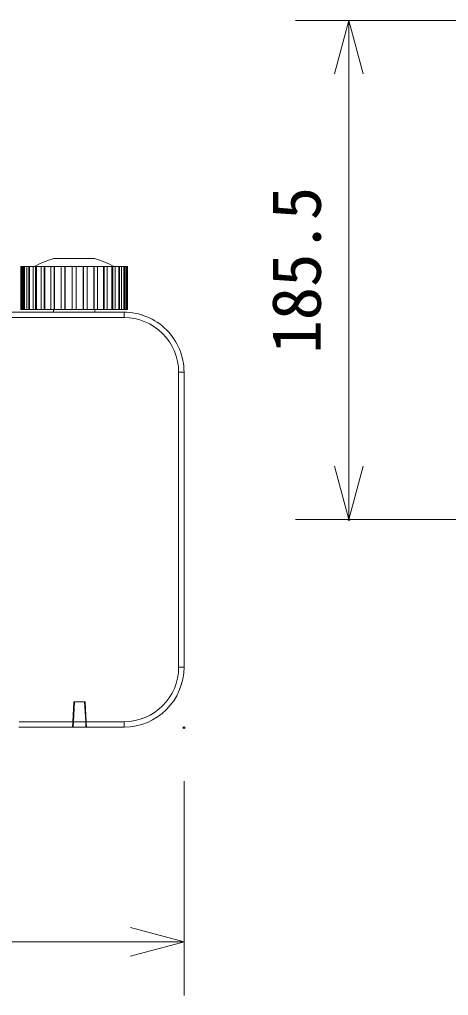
# Model space of a CAD drawing. Units: millimetres, scale not verified. Extents: x -63 to 62, y -57 to 57.
# Drawn here: x -5.54 to 10.48, y -4.92 to 31.54 of the extents above; entities that cross this region are included whole.
import ezdxf
from ezdxf.enums import TextEntityAlignment as Align

# ---------------------------------------------------------------- set-up
doc = ezdxf.new("R2010")
doc.units = ezdxf.units.MM
doc.header["$LTSCALE"] = 0.125
doc.header["$PDMODE"] = 32
doc.header["$PDSIZE"] = 0.0625
for name, color, linetype, lineweight in [('0-0_0', 7, 'Continuous', 18), ('0-4_GAIKEI', 7, 'Continuous', 18), ('0-5_SUNPO', 7, 'Continuous', 18)]:
    doc.layers.add(name, color=color, linetype=linetype, lineweight=lineweight)
doc.layers.add('0-1_DEFPOINTS', color=7, linetype='Continuous')
doc.styles.add('ＭＳ ゴシック', font='')
doc.styles.get('ＭＳ ゴシック').set_extended_font_data('MS Gothic')

# ---------------------------------------------------------------- blocks, each defined once
blk = doc.blocks.new('_OPEN30')
at = {"layer": '0-0_0'}
blk.add_line((0, 0), (-1, 0), dxfattribs=at)
blk.add_lwpolyline([(-1, 0.26795), (0, 0), (-1, -0.26795)], dxfattribs=at)
blk = doc.blocks.new('D12')
at = {"layer": '0-1_DEFPOINTS'}
for p in [(11.6012, 34.6277), (3.6012, 15.9775), (11.6012, 15.9775)]:
    blk.add_point(p, dxfattribs=at)
at = {"layer": '0-5_SUNPO'}
for p, q in [((9.6012, 34.6277), (1.6012, 34.6277)), ((3.6012, 32.6277), (3.6012, 17.9775)), ((9.6012, 15.9775), (1.6012, 15.9775))]:
    blk.add_line(p, q, dxfattribs=at)
at = {"layer": '0-5_SUNPO', "xscale": 2, "yscale": 2}
for p, rotation in [((3.6012, 34.6277), 90), ((3.6012, 15.9775), 270)]:
    blk.add_blockref('_OPEN30', p, dxfattribs=dict(at, rotation=rotation))
at = {"layer": '0-5_SUNPO', "style": 'ＭＳ ゴシック'}
blk.add_text('185.5', height=1.833, rotation=90, dxfattribs=at).set_placement((3.1012, 22.1776), align=Align.BOTTOM_LEFT)
blk = doc.blocks.new('D9')
at = {"layer": '0-1_DEFPOINTS'}
blk.add_point((-2.5563, 8.2037), dxfattribs=at)
at = {"layer": '0-5_SUNPO'}
for p, q in [((-2.5563, 6.2037), (-2.5563, -1.7963)), ((-4.5563, 0.2037), (-50.3563, 0.2037))]:
    blk.add_line(p, q, dxfattribs=at)
at = {"layer": '0-5_SUNPO', "xscale": 2, "yscale": 2}
blk.add_blockref('_OPEN30', (-2.5563, 0.2037), dxfattribs=at)

msp = doc.modelspace()

# ---------------------------------------------------------------- linework, layer by layer
at = {"layer": '0-4_GAIKEI'}
for p, q in [((-4.2638, 22.6071), (-2.7275, 22.6071)), ((-5.4762, 22.3071), (-5.4908, 22.3071)), ((-5.4908, 20.7071), (-5.4908, 22.3071)), ((-5.448, 22.3071), (-5.4762, 22.3071)), ((-5.4181, 22.3071), (-5.448, 22.3071)), ((-5.3751, 22.3071), (-5.4181, 22.3071)), ((-5.346, 22.3071), (-5.3751, 22.3071)), ((-5.2615, 22.3071), (-5.346, 22.3071)), ((-5.1918, 22.3071), (-5.2615, 22.3071)), ((-5.163, 22.3071), (-5.1918, 22.3071)), ((-5.0277, 22.3071), (-5.163, 22.3071)), ((-4.9344, 22.3071), (-5.0277, 22.3071)), ((-4.9072, 22.3071), (-4.9344, 22.3071)), ((-4.7269, 22.3071), (-4.9072, 22.3071)), ((-4.6141, 22.3071), (-4.7269, 22.3071)), ((-4.5896, 22.3071), (-4.6141, 22.3071)), ((-4.3723, 22.3071), (-4.5896, 22.3071)), ((-4.2449, 22.3071), (-4.3723, 22.3071)), ((-4.2243, 22.3071), (-4.245, 22.3071)), ((-3.984, 22.3071), (-4.2243, 22.3071)), ((-3.9794, 22.3071), (-3.984, 22.3071)), ((-3.843, 22.3071), (-3.9794, 22.3071)), ((-3.8271, 22.3071), (-3.843, 22.3071)), ((-3.5758, 22.3071), (-3.8271, 22.3071)), ((-3.5654, 22.3071), (-3.5758, 22.3071)), ((-3.4259, 22.3071), (-3.5654, 22.3071)), ((-3.4155, 22.3071), (-3.4259, 22.3071)), ((-3.1641, 22.3071), (-3.4155, 22.3071)), ((-3.1482, 22.3071), (-3.1641, 22.3071)), ((-3.0119, 22.3071), (-3.1482, 22.3071)), ((-3.0073, 22.3071), (-3.0119, 22.3071)), ((-2.767, 22.3071), (-3.0073, 22.3071)), ((-2.7464, 22.3071), (-2.767, 22.3071)), ((-2.619, 22.3071), (-2.7463, 22.3071)), ((-2.4016, 22.3071), (-2.619, 22.3071)), ((-2.3772, 22.3071), (-2.4016, 22.3071)), ((-2.2644, 22.3071), (-2.3772, 22.3071)), ((-2.2644, 22.3071), (-2.2644, 22.3071)), ((-2.0841, 22.3071), (-2.2644, 22.3071)), ((-2.0569, 22.3071), (-2.0841, 22.3071)), ((-1.9636, 22.3071), (-2.0569, 22.3071)), ((-1.9636, 22.3071), (-1.9636, 22.3071)), ((-1.8283, 22.3071), (-1.9636, 22.3071)), ((-1.7995, 22.3071), (-1.8283, 22.3071)), ((-1.7298, 22.3071), (-1.7995, 22.3071)), ((-1.6453, 22.3071), (-1.7298, 22.3071)), ((-1.6162, 22.3071), (-1.6453, 22.3071)), ((-1.5732, 22.3071), (-1.6162, 22.3071)), ((-1.5433, 22.3071), (-1.5731, 22.3071)), ((-1.5151, 22.3071), (-1.5432, 22.3071)), ((-1.5005, 22.3071), (-1.5151, 22.3071)), ((-1.5005, 20.7071), (-1.5005, 22.3071)), ((-46.9556, 20.6071), (-1.6357, 20.6071)), ((-5.4908, 20.7071), (-5.4762, 20.7071)), ((-5.4762, 20.7071), (-5.448, 20.7071)), ((-5.448, 20.7071), (-5.4181, 20.7071)), ((-5.4181, 20.7071), (-5.3751, 20.7071)), ((-5.3751, 20.7071), (-5.346, 20.7071)), ((-5.346, 20.7071), (-5.2615, 20.7071)), ((-5.2615, 20.7071), (-5.1918, 20.7071)), ((-5.1918, 20.7071), (-5.163, 20.7071)), ((-5.163, 20.7071), (-5.0277, 20.7071)), ((-5.0277, 20.7071), (-4.9344, 20.7071)), ((-4.9344, 20.7071), (-4.9072, 20.7071)), ((-4.9072, 20.7071), (-4.7269, 20.7071)), ((-4.7269, 20.7071), (-4.6141, 20.7071)), ((-4.6141, 20.7071), (-4.5896, 20.7071)), ((-4.5896, 20.7071), (-4.3723, 20.7071)), ((-4.3723, 20.7071), (-4.2449, 20.7071)), ((-4.2638, 20.7071), (-4.2638, 20.6071)), ((-4.245, 20.7071), (-4.2243, 20.7071)), ((-4.2243, 20.7071), (-3.984, 20.7071)), ((-3.984, 20.7071), (-3.9794, 20.7071)), ((-3.9794, 20.7071), (-3.843, 20.7071)), ((-3.843, 20.7071), (-3.8271, 20.7071)), ((-3.8271, 20.7071), (-3.5758, 20.7071)), ((-3.5758, 20.7071), (-3.5654, 20.7071)), ((-3.5654, 20.7071), (-3.4259, 20.7071)), ((-3.4259, 20.7071), (-3.4155, 20.7071)), ((-3.4155, 20.7071), (-3.1641, 20.7071)), ((-3.1641, 20.7071), (-3.1482, 20.7071)), ((-3.1482, 20.7071), (-3.0119, 20.7071)), ((-3.0119, 20.7071), (-3.0073, 20.7071)), ((-3.0073, 20.7071), (-2.767, 20.7071)), ((-2.767, 20.7071), (-2.7464, 20.7071)), ((-2.7463, 20.7071), (-2.619, 20.7071)), ((-2.7275, 20.6071), (-2.7275, 20.7071)), ((-2.619, 20.7071), (-2.4016, 20.7071)), ((-2.4016, 20.7071), (-2.3772, 20.7071)), ((-2.3772, 20.7071), (-2.2644, 20.7071)), ((-2.2644, 20.7071), (-2.0841, 20.7071)), ((-2.0841, 20.7071), (-2.0569, 20.7071)), ((-2.0569, 20.7071), (-1.9636, 20.7071)), ((-1.9636, 20.7071), (-1.8283, 20.7071)), ((-1.8283, 20.7071), (-1.7995, 20.7071)), ((-1.7995, 20.7071), (-1.7298, 20.7071)), ((-1.7298, 20.7071), (-1.6453, 20.7071)), ((-1.6453, 20.7071), (-1.6162, 20.7071)), ((-1.6162, 20.7071), (-1.5732, 20.7071)), ((-1.5732, 20.7071), (-1.5432, 20.7071)), ((-1.5432, 20.7071), (-1.5151, 20.7071)), ((-1.5151, 20.7071), (-1.5005, 20.7071)), ((0.5607, 18.8071), (0.5576, 18.8071)), ((0.6044, 18.3671), (0.6044, 7.3471)), ((-5.5358, 5.1071), (-5.556, 5.1071)), ((-5.5358, 5.1071), (-1.6357, 5.1071))]:
    msp.add_line(p, q, dxfattribs=at)
at = {"layer": '0-4_GAIKEI', "color": 1}
for p, q in [((-5.4762, 20.7071), (-5.4762, 22.3071)), ((-5.448, 20.7071), (-5.448, 22.3071)), ((-5.4181, 20.7071), (-5.4181, 22.3071)), ((-5.3751, 20.7071), (-5.3751, 22.3071)), ((-5.346, 20.7071), (-5.346, 22.3071)), ((-5.2615, 20.7071), (-5.2615, 22.3071)), ((-5.1918, 20.7071), (-5.1918, 22.3071)), ((-5.163, 20.7071), (-5.163, 22.3071)), ((-5.0277, 20.7071), (-5.0277, 22.3071)), ((-4.9344, 20.7071), (-4.9344, 22.3071)), ((-4.9072, 20.7071), (-4.9072, 22.3071)), ((-4.7269, 20.7071), (-4.7269, 22.3071)), ((-4.6141, 20.7071), (-4.6141, 22.3071)), ((-4.5896, 20.7071), (-4.5896, 22.3071)), ((-4.3723, 20.7071), (-4.3723, 22.3071)), ((-4.2449, 20.7071), (-4.2449, 22.3071)), ((-4.2243, 20.7071), (-4.2243, 22.3071)), ((-3.984, 20.7071), (-3.984, 22.3071)), ((-3.9794, 20.7071), (-3.9794, 22.3071)), ((-3.843, 20.7071), (-3.843, 22.3071)), ((-3.8271, 20.7071), (-3.8271, 22.3071)), ((-3.5758, 20.7071), (-3.5758, 22.3071)), ((-3.5654, 20.7071), (-3.5654, 22.3071)), ((-3.4259, 20.7071), (-3.4259, 22.3071)), ((-3.4155, 20.7071), (-3.4155, 22.3071)), ((-3.1641, 20.7071), (-3.1641, 22.3071)), ((-3.1482, 20.7071), (-3.1482, 22.3071)), ((-3.0119, 20.7071), (-3.0119, 22.3071)), ((-3.0073, 20.7071), (-3.0073, 22.3071)), ((-2.767, 20.7071), (-2.767, 22.3071)), ((-2.7464, 20.7071), (-2.7464, 22.3071)), ((-2.619, 20.7071), (-2.619, 22.3071)), ((-2.4016, 20.7071), (-2.4016, 22.3071)), ((-2.3772, 20.7071), (-2.3772, 22.3071)), ((-2.2644, 20.7071), (-2.2644, 22.3071)), ((-2.0841, 20.7071), (-2.0841, 22.3071)), ((-2.0569, 20.7071), (-2.0569, 22.3071)), ((-1.9636, 20.7071), (-1.9636, 22.3071)), ((-1.8283, 20.7071), (-1.8283, 22.3071)), ((-1.7995, 20.7071), (-1.7995, 22.3071)), ((-1.7298, 20.7071), (-1.7298, 22.3071)), ((-1.6453, 20.7071), (-1.6453, 22.3071)), ((-1.6162, 20.7071), (-1.6162, 22.3071)), ((-1.5732, 20.7071), (-1.5732, 22.3071)), ((-1.5432, 20.7071), (-1.5432, 22.3071)), ((-1.5151, 20.7071), (-1.5151, 22.3071)), ((-1.6357, 20.4071), (-1.6357, 20.6071)), ((-1.6357, 20.4071), (-46.9556, 20.4071)), ((0.4044, 18.3671), (0.6044, 18.3671)), ((0.4044, 7.3471), (0.4044, 18.3671)), ((0.4044, 7.3471), (0.6044, 7.3471)), ((-3.4853, 6.0471), (-3.5241, 5.3071)), ((-3.5062, 6.0471), (-3.4853, 6.0471)), ((-3.5056, 6.0571), (-3.0857, 6.0571)), ((-3.1053, 6.0471), (-3.4853, 6.0471)), ((-3.1053, 6.0471), (-3.1057, 6.0571)), ((-3.0851, 6.0471), (-3.1053, 6.0471)), ((-3.0665, 5.3071), (-3.1053, 6.0471)), ((-5.5463, 5.3071), (-3.545, 5.3071)), ((-3.5346, 5.1071), (-3.5398, 5.4058)), ((-3.5346, 5.1071), (-3.5241, 5.3071)), ((-3.5241, 5.3071), (-3.0665, 5.3071)), ((-3.0665, 5.3071), (-3.056, 5.1071)), ((-3.051, 5.3959), (-3.056, 5.1071)), ((-3.0552, 5.1571), (-3.0385, 5.1571)), ((-3.0463, 5.3071), (-1.6357, 5.3071)), ((-1.6357, 5.1071), (-1.6357, 5.3071))]:
    msp.add_line(p, q, dxfattribs=at)
for points in [[(-3.5554, 5.1071), (-3.545, 5.3071), (-3.5057, 6.0571)], [(-3.0856, 6.0571), (-3.0463, 5.3071), (-3.0358, 5.1071)]]:
    msp.add_lwpolyline(points, dxfattribs=at)
at = {"layer": '0-4_GAIKEI'}
for centre, radius, start, end in [((-3.4956, 19.7071), 3, 104.83512, 119.92645), ((-3.4956, 19.7071), 3, 60.0735, 75.16483), ((-1.6357, 18.3671), 2.24, 359.99996, 90), ((-1.0283, 20.2621), 0.25, 72.22949, 77.07368), ((-1.6357, 7.3471), 2.24, 269.99998, 359.99996), ((0.3086, 6.7295), 0.2, 342.37704, 357.35395)]:
    msp.add_arc(centre, radius, start, end, dxfattribs=at)
at = {"layer": '0-4_GAIKEI', "color": 1}
for centre, start, end in [((-1.6357, 18.3671), 359.99996, 90), ((-1.6357, 7.3471), 269.99998, 359.99996)]:
    msp.add_arc(centre, 2.04, start, end, dxfattribs=at)

# ---------------------------------------------------------------- block references
at = {"layer": '0-5_SUNPO'}
for name in ['D12', 'D9']:
    msp.add_blockref(name, (3.1606, -3.1204), dxfattribs=at)

doc.saveas('drawing.dxf')
